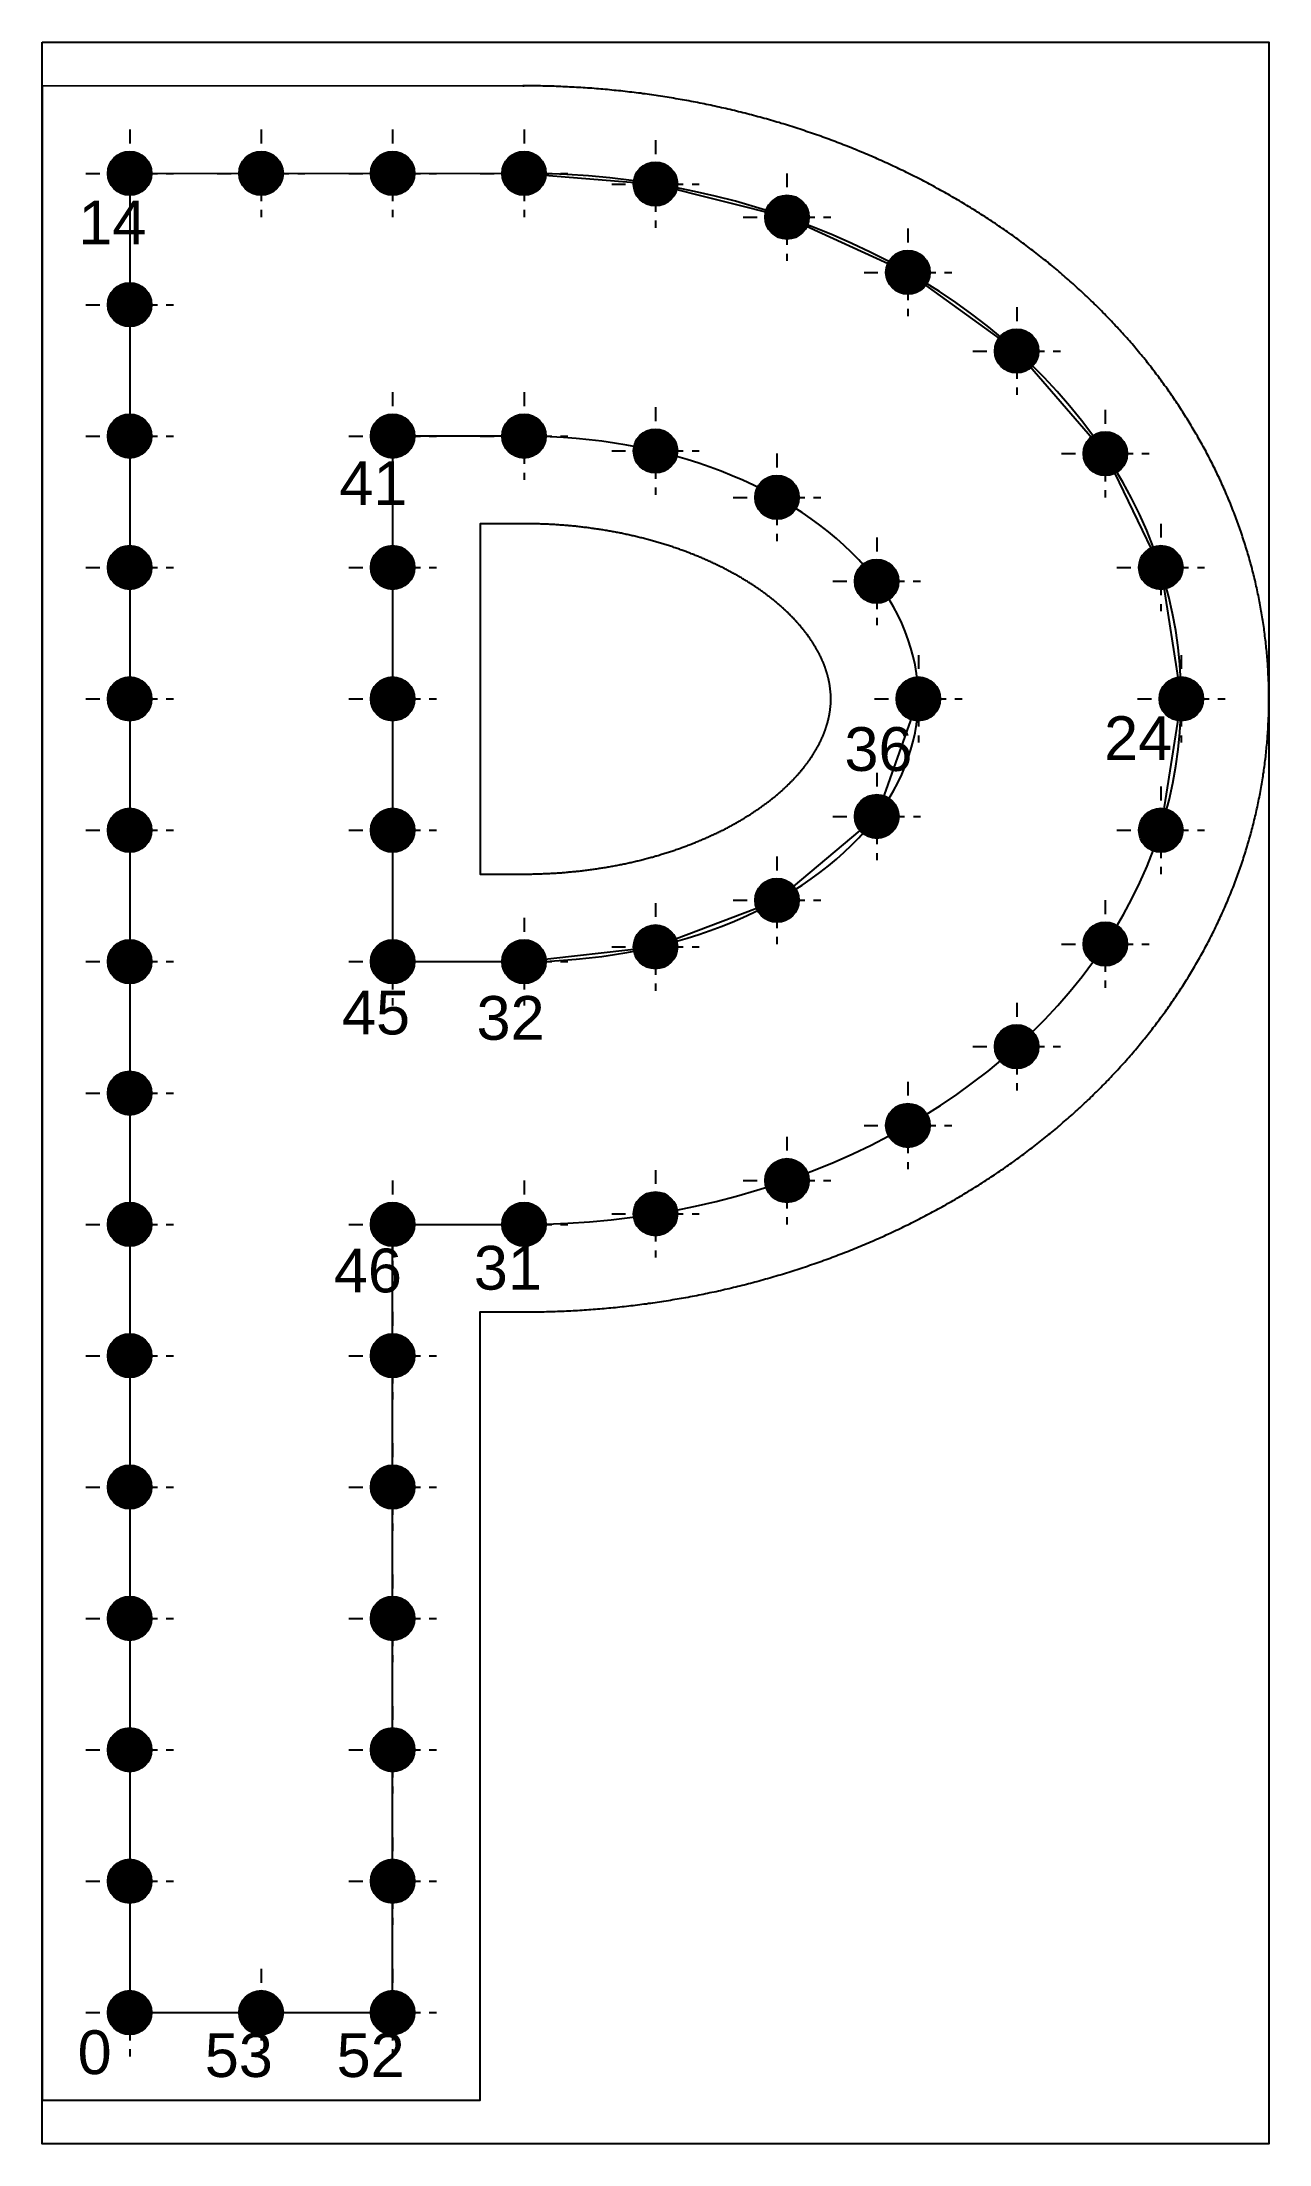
# Model space of a CAD drawing. Header units: inches. Extents: x 97.3 to 111.3, y 0.3 to 24.3.
import ezdxf

# ---------------------------------------------------------------- set-up
doc = ezdxf.new("R2010")
doc.units = ezdxf.units.IN
doc.linetypes.add('CENTER', pattern=[50.8, 31.75, -6.35, 6.35, -6.35])
for name, color, linetype in [('LetterBounds', 192, 'Continuous'), ('LetterOutlines', 61, 'Continuous'), ('PixelCenters', 116, 'Continuous'), ('PixelFill', 22, 'Continuous'), ('PixelHoles', 90, 'Continuous'), ('PixelNumbers', 232, 'Continuous'), ('PixelPaths', 211, 'Continuous')]:
    doc.layers.add(name, color=color, linetype=linetype)
doc.styles.get("Standard").update_dxf_attribs({"font": 'arial.ttf'})

# ---------------------------------------------------------------- blocks, each defined once
blk = doc.blocks.new('Pixel')
at = {"layer": 'PixelFill'}
h = blk.add_hatch(color=256, dxfattribs=at)
h.paths.add_polyline_path([(0, 0.25), (0, 0), (0.25, 0, 0.414214)])
h.paths.add_polyline_path([(0, 0.25, 0.414214), (-0.25, 0), (0, 0)])
h.paths.add_polyline_path([(0, 0), (-0.25, 0, 0.414214), (0, -0.25)])
h.paths.add_polyline_path([(0.25, 0), (0, 0), (0, -0.25, 0.414214)])
h = blk.add_hatch(color=256, dxfattribs=at)
edge = h.paths.add_edge_path()
edge.add_line((0, 0), (0, 0.25))
edge.add_arc((0, 0), 0.25, 90, 180)
edge.add_line((-0.25, 0), (0, 0))
h = blk.add_hatch(color=256, dxfattribs=at)
edge = h.paths.add_edge_path()
edge.add_line((0, 0), (0.25, 0))
edge.add_arc((0, 0), 0.25, 0, 90)
edge.add_line((0, 0.25), (0, 0))
h = blk.add_hatch(color=256, dxfattribs=at)
edge = h.paths.add_edge_path()
edge.add_line((0, -0.25), (0, 0))
edge.add_line((0, 0), (-0.25, 0))
edge.add_arc((0, 0), 0.25, 180, 270)
h = blk.add_hatch(color=256, dxfattribs=at)
edge = h.paths.add_edge_path()
edge.add_line((0, 0), (0, -0.25))
edge.add_arc((0, 0), 0.25, 270, 360)
edge.add_line((0.25, 0), (0, 0))
at = {"layer": 'PixelCenters', "linetype": 'CENTER', "ltscale": 0.005}
for p, q in [((0, 0.5), (0, -0.5)), ((-0.5, 0), (0.5, 0))]:
    blk.add_line(p, q, dxfattribs=at)
at = {"layer": 'PixelHoles'}
blk.add_circle((0, 0), 0.25, dxfattribs=at)

msp = doc.modelspace()

# ---------------------------------------------------------------- linework, layer by layer
for p, q in [((102.758, 22.805), (104.258, 22.683)), ((104.258, 22.683), (105.758, 22.304)), ((105.758, 22.304), (107.138, 21.675)), ((107.138, 21.675), (108.38, 20.776)), ((108.38, 20.776), (109.392, 19.605)), ((110.024, 18.297), (109.392, 19.605)), ((110.024, 18.297), (110.258, 16.805)), ((106.783, 15.462), (107.258, 16.805)), ((110.258, 16.805), (110.02, 15.305)), ((105.644, 14.503), (106.783, 15.462)), ((104.246, 13.973), (105.644, 14.503)), ((102.758, 13.805), (104.246, 13.973))]:
    msp.add_line(p, q)
at = {"layer": 'LetterBounds'}
msp.add_lwpolyline([(97.258, 24.305), (111.257, 24.305), (111.257, 0.305), (97.258, 0.305)], close=True, dxfattribs=at)
at = {"layer": 'LetterOutlines'}
for points in [[(102.758, 23.805), (97.258, 23.801), (97.258, 0.805), (102.258, 0.805), (102.258, 9.805), (102.758, 9.805), (102.784, 9.805), (102.809, 9.805), (102.835, 9.805), (102.86, 9.805), (102.886, 9.805), (102.911, 9.806), (102.937, 9.806), (102.962, 9.807), (102.988, 9.807), (103.013, 9.808), (103.039, 9.808), (103.064, 9.809), (103.089, 9.81), (103.115, 9.811), (103.14, 9.812), (103.166, 9.813), (103.191, 9.814), (103.217, 9.815), (103.242, 9.816), (103.268, 9.817), (103.293, 9.818), (103.318, 9.82), (103.344, 9.821), (103.369, 9.823), (103.395, 9.824), (103.42, 9.826), (103.446, 9.827), (103.471, 9.829), (103.496, 9.831), (103.522, 9.833), (103.547, 9.835), (103.572, 9.837), (103.598, 9.839), (103.623, 9.841), (103.649, 9.843), (103.674, 9.845), (103.699, 9.847), (103.725, 9.85), (103.75, 9.852), (103.775, 9.855), (103.8, 9.857), (103.826, 9.86), (103.851, 9.862), (103.876, 9.865), (103.902, 9.868), (103.927, 9.871), (103.952, 9.874), (103.977, 9.877), (104.003, 9.88), (104.028, 9.883), (104.053, 9.886), (104.078, 9.889), (104.103, 9.892), (104.129, 9.896), (104.154, 9.899), (104.179, 9.903), (104.204, 9.906), (104.229, 9.91), (104.254, 9.913), (104.279, 9.917), (104.304, 9.921), (104.329, 9.925), (104.355, 9.929), (104.38, 9.932), (104.405, 9.936), (104.43, 9.941), (104.455, 9.945), (104.48, 9.949), (104.505, 9.953), (104.53, 9.957), (104.554, 9.962), (104.579, 9.966), (104.604, 9.971), (104.629, 9.975), (104.654, 9.98), (104.679, 9.985), (104.704, 9.989), (104.729, 9.994), (104.753, 9.999), (104.778, 10.004), (104.803, 10.009), (104.828, 10.014), (104.853, 10.019), (104.877, 10.025), (104.902, 10.03), (104.927, 10.035), (104.951, 10.04), (104.976, 10.046), (105.001, 10.051), (105.025, 10.057), (105.05, 10.063), (105.074, 10.068), (105.099, 10.074), (105.124, 10.08), (105.148, 10.086), (105.173, 10.092), (105.197, 10.098), (105.222, 10.104), (105.246, 10.11), (105.27, 10.116), (105.295, 10.122), (105.319, 10.128), (105.343, 10.135), (105.368, 10.141), (105.392, 10.148), (105.416, 10.154), (105.441, 10.161), (105.465, 10.167), (105.489, 10.174), (105.513, 10.181), (105.537, 10.188), (105.562, 10.195), (105.586, 10.202), (105.61, 10.209), (105.634, 10.216), (105.658, 10.223), (105.682, 10.23), (105.706, 10.237), (105.73, 10.245), (105.754, 10.252), (105.778, 10.259), (105.802, 10.267), (105.826, 10.274), (105.849, 10.282), (105.873, 10.29), (105.897, 10.297), (105.921, 10.305), (105.945, 10.313), (105.968, 10.321), (105.992, 10.329), (106.016, 10.337), (106.039, 10.345), (106.063, 10.353), (106.086, 10.361), (106.11, 10.37), (106.134, 10.378), (106.157, 10.386), (106.18, 10.395), (106.204, 10.403), (106.227, 10.412), (106.251, 10.42), (106.274, 10.429), (106.297, 10.438), (106.321, 10.447), (106.344, 10.455), (106.367, 10.464), (106.39, 10.473), (106.413, 10.482), (106.437, 10.491), (106.46, 10.5), (106.483, 10.51), (106.506, 10.519), (106.529, 10.528), (106.552, 10.538), (106.575, 10.547), (106.598, 10.556), (106.62, 10.566), (106.643, 10.576), (106.666, 10.585), (106.689, 10.595), (106.712, 10.605), (106.734, 10.614), (106.757, 10.624), (106.78, 10.634), (106.802, 10.644), (106.825, 10.654), (106.847, 10.664), (106.87, 10.675), (106.892, 10.685), (106.915, 10.695), (106.937, 10.705), (106.959, 10.716), (106.982, 10.726), (107.004, 10.737), (107.026, 10.747), (107.049, 10.758), (107.071, 10.769), (107.093, 10.779), (107.115, 10.79), (107.137, 10.801), (107.159, 10.812), (107.181, 10.823), (107.203, 10.834), (107.225, 10.845), (107.247, 10.856), (107.269, 10.867), (107.29, 10.878), (107.312, 10.89), (107.334, 10.901), (107.356, 10.912), (107.377, 10.924), (107.399, 10.935), (107.42, 10.947), (107.442, 10.958), (107.463, 10.97), (107.485, 10.982), (107.506, 10.994), (107.528, 11.005), (107.549, 11.017), (107.57, 11.029), (107.591, 11.041), (107.613, 11.053), (107.634, 11.065), (107.655, 11.078), (107.676, 11.09), (107.697, 11.102), (107.718, 11.114), (107.739, 11.127), (107.76, 11.139), (107.78, 11.152), (107.801, 11.164), (107.822, 11.177), (107.843, 11.19), (107.863, 11.202), (107.884, 11.215), (107.905, 11.228), (107.925, 11.241), (107.946, 11.254), (107.966, 11.267), (107.987, 11.28), (108.007, 11.293), (108.027, 11.306), (108.047, 11.319), (108.068, 11.332), (108.088, 11.346), (108.108, 11.359), (108.128, 11.372), (108.148, 11.386), (108.168, 11.399), (108.188, 11.413), (108.208, 11.426), (108.228, 11.44), (108.247, 11.454), (108.267, 11.468), (108.287, 11.481), (108.307, 11.495), (108.326, 11.509), (108.346, 11.523), (108.365, 11.537), (108.385, 11.551), (108.404, 11.565), (108.423, 11.58), (108.443, 11.594), (108.462, 11.608), (108.481, 11.623), (108.5, 11.637), (108.519, 11.651), (108.538, 11.666), (108.557, 11.68), (108.576, 11.695), (108.595, 11.71), (108.614, 11.724), (108.633, 11.739), (108.652, 11.754), (108.67, 11.769), (108.689, 11.784), (108.707, 11.799), (108.726, 11.814), (108.744, 11.829), (108.763, 11.844), (108.781, 11.859), (108.8, 11.874), (108.818, 11.889), (108.836, 11.904), (108.854, 11.92), (108.872, 11.935), (108.89, 11.951), (108.908, 11.966), (108.926, 11.982), (108.944, 11.997), (108.962, 12.013), (108.98, 12.028), (108.997, 12.044), (109.015, 12.06), (109.033, 12.076), (109.05, 12.092), (109.068, 12.108), (109.085, 12.123), (109.103, 12.139), (109.12, 12.156), (109.137, 12.172), (109.154, 12.188), (109.172, 12.204), (109.189, 12.22), (109.206, 12.236), (109.223, 12.253), (109.24, 12.269), (109.256, 12.286), (109.273, 12.302), (109.29, 12.318), (109.307, 12.335), (109.323, 12.352), (109.34, 12.368), (109.356, 12.385), (109.373, 12.402), (109.389, 12.418), (109.406, 12.435), (109.422, 12.452), (109.438, 12.469), (109.454, 12.486), (109.47, 12.503), (109.486, 12.52), (109.502, 12.537), (109.518, 12.554), (109.534, 12.571), (109.55, 12.589), (109.566, 12.606), (109.581, 12.623), (109.597, 12.64), (109.612, 12.658), (109.628, 12.675), (109.643, 12.693), (109.659, 12.71), (109.674, 12.728), (109.689, 12.745), (109.704, 12.763), (109.719, 12.781), (109.734, 12.798), (109.749, 12.816), (109.764, 12.834), (109.779, 12.852), (109.794, 12.87), (109.809, 12.888), (109.823, 12.906), (109.838, 12.924), (109.852, 12.942), (109.867, 12.96), (109.881, 12.978), (109.896, 12.996), (109.91, 13.014), (109.924, 13.032), (109.938, 13.051), (109.952, 13.069), (109.966, 13.087), (109.98, 13.106), (109.994, 13.124), (110.008, 13.143), (110.022, 13.161), (110.035, 13.18), (110.049, 13.198), (110.062, 13.217), (110.076, 13.236), (110.089, 13.254), (110.103, 13.273), (110.116, 13.292), (110.129, 13.311), (110.142, 13.33), (110.155, 13.349), (110.168, 13.368), (110.181, 13.386), (110.194, 13.406), (110.207, 13.425), (110.219, 13.444), (110.232, 13.463), (110.245, 13.482), (110.257, 13.501), (110.27, 13.52), (110.282, 13.54), (110.294, 13.559), (110.306, 13.578), (110.318, 13.598), (110.331, 13.617), (110.343, 13.637), (110.354, 13.656), (110.366, 13.676), (110.378, 13.695), (110.39, 13.715), (110.401, 13.734), (110.413, 13.754), (110.425, 13.774), (110.436, 13.794), (110.447, 13.813), (110.459, 13.833), (110.47, 13.853), (110.481, 13.873), (110.492, 13.893), (110.503, 13.913), (110.514, 13.933), (110.525, 13.953), (110.535, 13.973), (110.546, 13.993), (110.557, 14.013), (110.567, 14.033), (110.578, 14.053), (110.588, 14.073), (110.598, 14.094), (110.609, 14.114), (110.619, 14.134), (110.629, 14.154), (110.639, 14.175), (110.649, 14.195), (110.659, 14.216), (110.668, 14.236), (110.678, 14.256), (110.688, 14.277), (110.697, 14.297), (110.707, 14.318), (110.716, 14.339), (110.725, 14.359), (110.735, 14.38), (110.744, 14.4), (110.753, 14.421), (110.762, 14.442), (110.771, 14.463), (110.78, 14.483), (110.788, 14.504), (110.797, 14.525), (110.806, 14.546), (110.814, 14.567), (110.823, 14.588), (110.831, 14.609), (110.839, 14.63), (110.848, 14.65), (110.856, 14.671), (110.864, 14.693), (110.872, 14.714), (110.88, 14.735), (110.888, 14.756), (110.895, 14.777), (110.903, 14.798), (110.911, 14.819), (110.918, 14.84), (110.926, 14.862), (110.933, 14.883), (110.94, 14.904), (110.948, 14.925), (110.955, 14.947), (110.962, 14.968), (110.969, 14.989), (110.976, 15.011), (110.982, 15.032), (110.989, 15.053), (110.996, 15.075), (111.002, 15.096), (111.009, 15.118), (111.015, 15.139), (111.022, 15.161), (111.028, 15.182), (111.034, 15.204), (111.04, 15.225), (111.046, 15.247), (111.052, 15.268), (111.058, 15.29), (111.064, 15.312), (111.069, 15.333), (111.075, 15.355), (111.08, 15.377), (111.086, 15.398), (111.091, 15.42), (111.096, 15.442), (111.102, 15.464), (111.107, 15.485), (111.112, 15.507), (111.117, 15.529), (111.121, 15.551), (111.126, 15.573), (111.131, 15.594), (111.136, 15.616), (111.14, 15.638), (111.144, 15.66), (111.149, 15.682), (111.153, 15.704), (111.157, 15.726), (111.161, 15.748), (111.165, 15.77), (111.169, 15.792), (111.173, 15.814), (111.177, 15.836), (111.181, 15.858), (111.184, 15.88), (111.188, 15.902), (111.191, 15.924), (111.194, 15.946), (111.198, 15.968), (111.201, 15.99), (111.204, 16.012), (111.207, 16.034), (111.21, 16.056), (111.213, 16.078), (111.215, 16.1), (111.218, 16.122), (111.221, 16.145), (111.223, 16.167), (111.226, 16.189), (111.228, 16.211), (111.23, 16.233), (111.232, 16.255), (111.234, 16.277), (111.236, 16.3), (111.238, 16.322), (111.24, 16.344), (111.242, 16.366), (111.243, 16.388), (111.245, 16.411), (111.246, 16.433), (111.248, 16.455), (111.249, 16.477), (111.25, 16.5), (111.251, 16.522), (111.252, 16.544), (111.253, 16.566), (111.254, 16.588), (111.255, 16.611), (111.255, 16.633), (111.256, 16.655), (111.257, 16.677), (111.257, 16.7), (111.257, 16.722), (111.258, 16.744), (111.258, 16.766), (111.258, 16.789), (111.258, 16.811), (111.258, 16.833), (111.258, 16.855), (111.257, 16.878), (111.257, 16.9), (111.257, 16.922), (111.256, 16.944), (111.256, 16.967), (111.255, 16.989), (111.254, 17.011), (111.253, 17.033), (111.252, 17.056), (111.251, 17.078), (111.25, 17.1), (111.249, 17.122), (111.248, 17.145), (111.246, 17.167), (111.245, 17.189), (111.244, 17.211), (111.242, 17.233), (111.24, 17.256), (111.238, 17.278), (111.237, 17.3), (111.235, 17.322), (111.233, 17.344), (111.231, 17.367), (111.228, 17.389), (111.226, 17.411), (111.224, 17.433), (111.221, 17.455), (111.219, 17.477), (111.216, 17.499), (111.213, 17.522), (111.211, 17.544), (111.208, 17.566), (111.205, 17.588), (111.202, 17.61), (111.199, 17.632), (111.195, 17.654), (111.192, 17.676), (111.189, 17.698), (111.185, 17.72), (111.182, 17.742), (111.178, 17.764), (111.174, 17.786), (111.171, 17.808), (111.167, 17.83), (111.163, 17.852), (111.159, 17.874), (111.155, 17.896), (111.15, 17.918), (111.146, 17.94), (111.142, 17.962), (111.137, 17.984), (111.133, 18.006), (111.128, 18.027), (111.123, 18.049), (111.119, 18.071), (111.114, 18.093), (111.109, 18.115), (111.104, 18.136), (111.099, 18.158), (111.094, 18.18), (111.088, 18.202), (111.083, 18.223), (111.077, 18.245), (111.072, 18.267), (111.066, 18.288), (111.061, 18.31), (111.055, 18.332), (111.049, 18.353), (111.043, 18.375), (111.037, 18.397), (111.031, 18.418), (111.025, 18.44), (111.018, 18.461), (111.012, 18.483), (111.005, 18.504), (110.999, 18.526), (110.992, 18.547), (110.986, 18.568), (110.979, 18.59), (110.972, 18.611), (110.965, 18.633), (110.958, 18.654), (110.951, 18.675), (110.944, 18.696), (110.937, 18.718), (110.929, 18.739), (110.922, 18.76), (110.914, 18.781), (110.907, 18.802), (110.899, 18.824), (110.891, 18.845), (110.883, 18.866), (110.876, 18.887), (110.868, 18.908), (110.86, 18.929), (110.851, 18.95), (110.843, 18.971), (110.835, 18.992), (110.827, 19.013), (110.818, 19.034), (110.81, 19.055), (110.801, 19.075), (110.792, 19.096), (110.784, 19.117), (110.775, 19.138), (110.766, 19.159), (110.757, 19.179), (110.748, 19.2), (110.739, 19.221), (110.729, 19.241), (110.72, 19.262), (110.711, 19.282), (110.701, 19.303), (110.692, 19.323), (110.682, 19.344), (110.672, 19.364), (110.663, 19.385), (110.653, 19.405), (110.643, 19.426), (110.633, 19.446), (110.623, 19.466), (110.613, 19.487), (110.603, 19.507), (110.592, 19.527), (110.582, 19.547), (110.571, 19.567), (110.561, 19.588), (110.55, 19.608), (110.54, 19.628), (110.529, 19.648), (110.518, 19.668), (110.507, 19.688), (110.496, 19.708), (110.485, 19.728), (110.474, 19.748), (110.463, 19.767), (110.452, 19.787), (110.441, 19.807), (110.429, 19.827), (110.418, 19.846), (110.406, 19.866), (110.395, 19.886), (110.383, 19.905), (110.371, 19.925), (110.359, 19.945), (110.347, 19.964), (110.335, 19.984), (110.323, 20.003), (110.311, 20.022), (110.299, 20.042), (110.287, 20.061), (110.275, 20.08), (110.262, 20.1), (110.25, 20.119), (110.237, 20.138), (110.225, 20.157), (110.212, 20.176), (110.199, 20.196), (110.186, 20.215), (110.174, 20.234), (110.161, 20.253), (110.148, 20.272), (110.135, 20.29), (110.121, 20.309), (110.108, 20.328), (110.095, 20.347), (110.082, 20.366), (110.068, 20.384), (110.055, 20.403), (110.041, 20.422), (110.027, 20.44), (110.014, 20.459), (110, 20.477), (109.986, 20.496), (109.972, 20.514), (109.958, 20.533), (109.944, 20.551), (109.93, 20.569), (109.916, 20.588), (109.902, 20.606), (109.888, 20.624), (109.873, 20.642), (109.859, 20.66), (109.844, 20.679), (109.83, 20.697), (109.815, 20.715), (109.8, 20.732), (109.786, 20.75), (109.771, 20.768), (109.756, 20.786), (109.741, 20.804), (109.726, 20.822), (109.711, 20.839), (109.696, 20.857), (109.681, 20.875), (109.665, 20.892), (109.65, 20.91), (109.635, 20.927), (109.619, 20.945), (109.604, 20.962), (109.588, 20.979), (109.572, 20.997), (109.557, 21.014), (109.541, 21.031), (109.525, 21.048), (109.509, 21.065), (109.493, 21.083), (109.477, 21.1), (109.461, 21.117), (109.445, 21.134), (109.429, 21.151), (109.413, 21.167), (109.396, 21.184), (109.38, 21.201), (109.364, 21.218), (109.347, 21.234), (109.331, 21.251), (109.314, 21.268), (109.297, 21.284), (109.281, 21.301), (109.264, 21.317), (109.247, 21.334), (109.23, 21.35), (109.213, 21.366), (109.196, 21.383), (109.179, 21.399), (109.162, 21.415), (109.145, 21.431), (109.127, 21.447), (109.11, 21.463), (109.093, 21.479), (109.075, 21.495), (109.058, 21.511), (109.04, 21.527), (109.023, 21.543), (109.005, 21.559), (108.987, 21.574), (108.97, 21.59), (108.952, 21.606), (108.934, 21.621), (108.916, 21.637), (108.898, 21.652), (108.88, 21.668), (108.862, 21.683), (108.844, 21.698), (108.826, 21.714), (108.807, 21.729), (108.789, 21.744), (108.771, 21.759), (108.752, 21.774), (108.734, 21.79), (108.715, 21.805), (108.697, 21.819), (108.678, 21.834), (108.66, 21.849), (108.641, 21.864), (108.622, 21.879), (108.603, 21.893), (108.584, 21.908), (108.565, 21.923), (108.546, 21.937), (108.527, 21.952), (108.508, 21.966), (108.489, 21.981), (108.47, 21.995), (108.451, 22.009), (108.432, 22.024), (108.412, 22.038), (108.393, 22.052), (108.373, 22.066), (108.354, 22.08), (108.334, 22.094), (108.315, 22.108), (108.295, 22.122), (108.276, 22.136), (108.256, 22.15), (108.236, 22.163), (108.216, 22.177), (108.196, 22.191), (108.176, 22.204), (108.157, 22.218), (108.137, 22.231), (108.116, 22.245), (108.096, 22.258), (108.076, 22.271), (108.056, 22.285), (108.036, 22.298), (108.015, 22.311), (107.995, 22.324), (107.975, 22.337), (107.954, 22.35), (107.934, 22.363), (107.913, 22.376), (107.893, 22.389), (107.872, 22.402), (107.852, 22.414), (107.831, 22.427), (107.81, 22.44), (107.789, 22.452), (107.769, 22.465), (107.748, 22.477), (107.727, 22.49), (107.706, 22.502), (107.685, 22.514), (107.664, 22.526), (107.643, 22.539), (107.622, 22.551), (107.6, 22.563), (107.579, 22.575), (107.558, 22.587), (107.537, 22.599), (107.515, 22.611), (107.494, 22.622), (107.472, 22.634), (107.451, 22.646), (107.43, 22.658), (107.408, 22.669), (107.386, 22.681), (107.365, 22.692), (107.343, 22.704), (107.321, 22.715), (107.3, 22.726), (107.278, 22.737), (107.256, 22.749), (107.234, 22.76), (107.212, 22.771), (107.19, 22.782), (107.168, 22.793), (107.146, 22.804), (107.124, 22.815), (107.102, 22.826), (107.08, 22.836), (107.058, 22.847), (107.036, 22.858), (107.014, 22.868), (106.991, 22.879), (106.969, 22.889), (106.947, 22.9), (106.924, 22.91), (106.902, 22.92), (106.879, 22.931), (106.857, 22.941), (106.834, 22.951), (106.812, 22.961), (106.789, 22.971), (106.767, 22.981), (106.744, 22.991), (106.721, 23.001), (106.699, 23.01), (106.676, 23.02), (106.653, 23.03), (106.63, 23.039), (106.607, 23.049), (106.584, 23.059), (106.562, 23.068), (106.539, 23.077), (106.516, 23.087), (106.493, 23.096), (106.47, 23.105), (106.446, 23.114), (106.423, 23.123), (106.4, 23.132), (106.377, 23.141), (106.354, 23.15), (106.331, 23.159), (106.307, 23.168), (106.284, 23.177), (106.261, 23.185), (106.237, 23.194), (106.214, 23.203), (106.191, 23.211), (106.167, 23.22), (106.144, 23.228), (106.12, 23.236), (106.097, 23.245), (106.073, 23.253), (106.049, 23.261), (106.026, 23.269), (106.002, 23.277), (105.978, 23.285), (105.955, 23.293), (105.931, 23.301), (105.907, 23.309), (105.883, 23.317), (105.86, 23.324), (105.836, 23.332), (105.812, 23.339), (105.788, 23.347), (105.764, 23.354), (105.74, 23.362), (105.716, 23.369), (105.692, 23.376), (105.668, 23.384), (105.644, 23.391), (105.62, 23.398), (105.596, 23.405), (105.572, 23.412), (105.548, 23.419), (105.524, 23.426), (105.499, 23.432), (105.475, 23.439), (105.451, 23.446), (105.427, 23.452), (105.402, 23.459), (105.378, 23.465), (105.354, 23.472), (105.33, 23.478), (105.305, 23.485), (105.281, 23.491), (105.256, 23.497), (105.232, 23.503), (105.207, 23.509), (105.183, 23.515), (105.159, 23.521), (105.134, 23.527), (105.109, 23.533), (105.085, 23.539), (105.06, 23.544), (105.036, 23.55), (105.011, 23.555), (104.986, 23.561), (104.962, 23.566), (104.937, 23.572), (104.912, 23.577), (104.888, 23.582), (104.863, 23.588), (104.838, 23.593), (104.814, 23.598), (104.789, 23.603), (104.764, 23.608), (104.739, 23.613), (104.714, 23.618), (104.69, 23.622), (104.665, 23.627), (104.64, 23.632), (104.615, 23.636), (104.59, 23.641), (104.565, 23.645), (104.54, 23.65), (104.515, 23.654), (104.49, 23.658), (104.465, 23.663), (104.44, 23.667), (104.415, 23.671), (104.39, 23.675), (104.365, 23.679), (104.34, 23.683), (104.315, 23.687), (104.29, 23.69), (104.265, 23.694), (104.24, 23.698), (104.215, 23.701), (104.189, 23.705), (104.164, 23.709), (104.139, 23.712), (104.114, 23.715), (104.089, 23.719), (104.064, 23.722), (104.038, 23.725), (104.013, 23.728), (103.988, 23.731), (103.963, 23.734), (103.938, 23.737), (103.912, 23.74), (103.887, 23.743), (103.862, 23.746), (103.836, 23.748), (103.811, 23.751), (103.786, 23.753), (103.761, 23.756), (103.735, 23.758), (103.71, 23.761), (103.685, 23.763), (103.659, 23.765), (103.634, 23.767), (103.609, 23.77), (103.583, 23.772), (103.558, 23.774), (103.532, 23.776), (103.507, 23.777), (103.482, 23.779), (103.456, 23.781), (103.431, 23.783), (103.405, 23.784), (103.38, 23.786), (103.355, 23.787), (103.329, 23.789), (103.304, 23.79), (103.278, 23.791), (103.253, 23.793), (103.228, 23.794), (103.202, 23.795), (103.177, 23.796), (103.151, 23.797), (103.126, 23.798), (103.1, 23.799), (103.075, 23.8), (103.049, 23.8), (103.024, 23.801), (102.998, 23.802), (102.973, 23.802), (102.947, 23.803), (102.922, 23.803), (102.897, 23.804), (102.871, 23.804), (102.846, 23.804), (102.82, 23.804), (102.795, 23.805), (102.769, 23.805), (102.744, 23.805)], [(102.758, 14.805), (102.773, 14.805), (102.788, 14.805), (102.802, 14.805), (102.817, 14.805), (102.832, 14.805), (102.847, 14.805), (102.861, 14.806), (102.876, 14.806), (102.891, 14.806), (102.905, 14.806), (102.92, 14.807), (102.935, 14.807), (102.949, 14.808), (102.964, 14.808), (102.979, 14.809), (102.993, 14.809), (103.008, 14.81), (103.023, 14.811), (103.037, 14.811), (103.052, 14.812), (103.067, 14.813), (103.081, 14.814), (103.096, 14.815), (103.111, 14.815), (103.125, 14.816), (103.14, 14.817), (103.154, 14.818), (103.169, 14.819), (103.184, 14.82), (103.198, 14.822), (103.213, 14.823), (103.227, 14.824), (103.242, 14.825), (103.256, 14.826), (103.271, 14.828), (103.286, 14.829), (103.3, 14.83), (103.315, 14.832), (103.329, 14.833), (103.344, 14.835), (103.358, 14.836), (103.372, 14.838), (103.387, 14.839), (103.401, 14.841), (103.416, 14.843), (103.43, 14.844), (103.445, 14.846), (103.459, 14.848), (103.473, 14.85), (103.488, 14.851), (103.502, 14.853), (103.516, 14.855), (103.531, 14.857), (103.545, 14.859), (103.559, 14.861), (103.574, 14.863), (103.588, 14.865), (103.602, 14.867), (103.616, 14.87), (103.631, 14.872), (103.645, 14.874), (103.659, 14.876), (103.673, 14.879), (103.687, 14.881), (103.701, 14.883), (103.715, 14.886), (103.73, 14.888), (103.744, 14.891), (103.758, 14.893), (103.772, 14.896), (103.786, 14.898), (103.8, 14.901), (103.814, 14.904), (103.828, 14.906), (103.842, 14.909), (103.856, 14.912), (103.869, 14.915), (103.883, 14.917), (103.897, 14.92), (103.911, 14.923), (103.925, 14.926), (103.939, 14.929), (103.952, 14.932), (103.966, 14.935), (103.98, 14.938), (103.993, 14.941), (104.007, 14.945), (104.021, 14.948), (104.034, 14.951), (104.048, 14.954), (104.062, 14.957), (104.075, 14.961), (104.089, 14.964), (104.102, 14.968), (104.116, 14.971), (104.129, 14.974), (104.142, 14.978), (104.156, 14.981), (104.169, 14.985), (104.182, 14.989), (104.196, 14.992), (104.209, 14.996), (104.222, 14.999), (104.236, 15.003), (104.249, 15.007), (104.262, 15.011), (104.275, 15.014), (104.288, 15.018), (104.301, 15.022), (104.314, 15.026), (104.327, 15.03), (104.34, 15.034), (104.353, 15.038), (104.366, 15.042), (104.379, 15.046), (104.392, 15.05), (104.405, 15.054), (104.418, 15.058), (104.43, 15.062), (104.443, 15.067), (104.456, 15.071), (104.469, 15.075), (104.481, 15.079), (104.494, 15.084), (104.507, 15.088), (104.519, 15.092), (104.532, 15.097), (104.544, 15.101), (104.557, 15.106), (104.569, 15.11), (104.581, 15.115), (104.594, 15.119), (104.606, 15.124), (104.618, 15.128), (104.631, 15.133), (104.643, 15.138), (104.655, 15.142), (104.667, 15.147), (104.679, 15.152), (104.691, 15.157), (104.703, 15.161), (104.715, 15.166), (104.727, 15.171), (104.739, 15.176), (104.751, 15.181), (104.763, 15.186), (104.775, 15.191), (104.787, 15.196), (104.798, 15.201), (104.81, 15.206), (104.822, 15.211), (104.833, 15.216), (104.845, 15.221), (104.856, 15.226), (104.868, 15.231), (104.879, 15.236), (104.891, 15.242), (104.902, 15.247), (104.914, 15.252), (104.925, 15.257), (104.936, 15.263), (104.947, 15.268), (104.958, 15.273), (104.97, 15.279), (104.981, 15.284), (104.992, 15.289), (105.003, 15.295), (105.014, 15.3), (105.025, 15.306), (105.036, 15.311), (105.046, 15.317), (105.057, 15.322), (105.068, 15.328), (105.079, 15.334), (105.089, 15.339), (105.1, 15.345), (105.11, 15.351), (105.121, 15.356), (105.131, 15.362), (105.142, 15.368), (105.152, 15.373), (105.163, 15.379), (105.173, 15.385), (105.183, 15.391), (105.193, 15.397), (105.203, 15.402), (105.214, 15.408), (105.224, 15.414), (105.234, 15.42), (105.244, 15.426), (105.254, 15.432), (105.263, 15.438), (105.273, 15.444), (105.283, 15.45), (105.293, 15.456), (105.302, 15.462), (105.312, 15.468), (105.322, 15.474), (105.331, 15.48), (105.341, 15.486), (105.35, 15.492), (105.36, 15.498), (105.369, 15.505), (105.378, 15.511), (105.387, 15.517), (105.397, 15.523), (105.406, 15.529), (105.415, 15.536), (105.424, 15.542), (105.433, 15.548), (105.442, 15.554), (105.451, 15.561), (105.46, 15.567), (105.468, 15.573), (105.477, 15.579), (105.486, 15.586), (105.495, 15.592), (105.503, 15.598), (105.512, 15.605), (105.52, 15.611), (105.529, 15.618), (105.537, 15.624), (105.546, 15.63), (105.554, 15.637), (105.562, 15.643), (105.57, 15.65), (105.579, 15.656), (105.587, 15.663), (105.595, 15.669), (105.603, 15.675), (105.611, 15.682), (105.619, 15.688), (105.627, 15.695), (105.634, 15.701), (105.642, 15.708), (105.65, 15.714), (105.658, 15.721), (105.665, 15.728), (105.673, 15.734), (105.68, 15.741), (105.688, 15.747), (105.695, 15.754), (105.703, 15.76), (105.71, 15.767), (105.717, 15.774), (105.724, 15.78), (105.732, 15.787), (105.739, 15.793), (105.746, 15.8), (105.753, 15.807), (105.76, 15.813), (105.767, 15.82), (105.773, 15.826), (105.78, 15.833), (105.787, 15.84), (105.794, 15.846), (105.8, 15.853), (105.807, 15.86), (105.813, 15.866), (105.82, 15.873), (105.826, 15.879), (105.833, 15.886), (105.839, 15.893), (105.845, 15.899), (105.852, 15.906), (105.858, 15.913), (105.864, 15.919), (105.87, 15.926), (105.876, 15.933), (105.882, 15.939), (105.888, 15.946), (105.894, 15.953), (105.899, 15.959), (105.905, 15.966), (105.911, 15.973), (105.917, 15.979), (105.922, 15.986), (105.928, 15.992), (105.933, 15.999), (105.939, 16.006), (105.944, 16.012), (105.949, 16.019), (105.955, 16.026), (105.96, 16.032), (105.965, 16.039), (105.97, 16.046), (105.975, 16.052), (105.98, 16.059), (105.985, 16.065), (105.99, 16.072), (105.995, 16.079), (106, 16.085), (106.004, 16.092), (106.009, 16.098), (106.014, 16.105), (106.018, 16.111), (106.023, 16.118), (106.027, 16.124), (106.032, 16.131), (106.036, 16.138), (106.041, 16.144), (106.045, 16.151), (106.049, 16.157), (106.053, 16.164), (106.058, 16.17), (106.062, 16.177), (106.066, 16.183), (106.07, 16.19), (106.074, 16.196), (106.078, 16.203), (106.081, 16.209), (106.085, 16.215), (106.089, 16.222), (106.093, 16.228), (106.097, 16.235), (106.1, 16.241), (106.104, 16.248), (106.107, 16.254), (106.111, 16.26), (106.114, 16.267), (106.118, 16.273), (106.121, 16.28), (106.124, 16.286), (106.128, 16.292), (106.131, 16.299), (106.134, 16.305), (106.137, 16.311), (106.14, 16.318), (106.143, 16.324), (106.146, 16.33), (106.149, 16.337), (106.152, 16.343), (106.155, 16.349), (106.158, 16.356), (106.161, 16.362), (106.163, 16.368), (106.166, 16.374), (106.169, 16.381), (106.171, 16.387), (106.174, 16.393), (106.176, 16.399), (106.179, 16.405), (106.181, 16.412), (106.184, 16.418), (106.186, 16.424), (106.188, 16.43), (106.191, 16.436), (106.193, 16.442), (106.195, 16.449), (106.197, 16.455), (106.199, 16.461), (106.201, 16.467), (106.203, 16.473), (106.205, 16.479), (106.207, 16.485), (106.209, 16.491), (106.211, 16.497), (106.213, 16.503), (106.215, 16.509), (106.217, 16.515), (106.218, 16.521), (106.22, 16.527), (106.222, 16.533), (106.223, 16.539), (106.225, 16.545), (106.226, 16.551), (106.228, 16.557), (106.229, 16.563), (106.231, 16.569), (106.232, 16.575), (106.233, 16.581), (106.235, 16.587), (106.236, 16.593), (106.237, 16.599), (106.239, 16.604), (106.24, 16.61), (106.241, 16.616), (106.242, 16.622), (106.243, 16.628), (106.244, 16.634), (106.245, 16.64), (106.246, 16.645), (106.247, 16.651), (106.248, 16.657), (106.249, 16.663), (106.25, 16.669), (106.25, 16.675), (106.251, 16.68), (106.252, 16.686), (106.252, 16.692), (106.253, 16.698), (106.254, 16.704), (106.254, 16.709), (106.255, 16.715), (106.255, 16.721), (106.256, 16.727), (106.256, 16.732), (106.257, 16.738), (106.257, 16.744), (106.257, 16.75), (106.258, 16.756), (106.258, 16.761), (106.258, 16.767), (106.258, 16.773), (106.259, 16.779), (106.259, 16.784), (106.259, 16.79), (106.259, 16.796), (106.259, 16.802), (106.259, 16.807), (106.259, 16.813), (106.259, 16.819), (106.259, 16.825), (106.258, 16.83), (106.258, 16.836), (106.258, 16.842), (106.258, 16.848), (106.257, 16.853), (106.257, 16.859), (106.257, 16.865), (106.256, 16.871), (106.256, 16.877), (106.256, 16.882), (106.255, 16.888), (106.255, 16.894), (106.254, 16.9), (106.253, 16.905), (106.253, 16.911), (106.252, 16.917), (106.251, 16.923), (106.251, 16.929), (106.25, 16.934), (106.249, 16.94), (106.248, 16.946), (106.248, 16.952), (106.247, 16.958), (106.246, 16.964), (106.245, 16.969), (106.244, 16.975), (106.243, 16.981), (106.242, 16.987), (106.241, 16.993), (106.239, 16.999), (106.238, 17.005), (106.237, 17.011), (106.236, 17.016), (106.235, 17.022), (106.233, 17.028), (106.232, 17.034), (106.231, 17.04), (106.229, 17.046), (106.228, 17.052), (106.226, 17.058), (106.225, 17.064), (106.223, 17.07), (106.222, 17.076), (106.22, 17.082), (106.218, 17.088), (106.217, 17.094), (106.215, 17.1), (106.213, 17.106), (106.211, 17.112), (106.209, 17.118), (106.207, 17.124), (106.205, 17.13), (106.203, 17.136), (106.201, 17.143), (106.199, 17.149), (106.197, 17.155), (106.195, 17.161), (106.193, 17.167), (106.191, 17.173), (106.188, 17.179), (106.186, 17.185), (106.184, 17.192), (106.181, 17.198), (106.179, 17.204), (106.176, 17.21), (106.174, 17.216), (106.171, 17.223), (106.169, 17.229), (106.166, 17.235), (106.163, 17.241), (106.161, 17.248), (106.158, 17.254), (106.155, 17.26), (106.152, 17.266), (106.149, 17.273), (106.146, 17.279), (106.143, 17.285), (106.14, 17.291), (106.137, 17.298), (106.134, 17.304), (106.131, 17.31), (106.128, 17.317), (106.124, 17.323), (106.121, 17.329), (106.118, 17.336), (106.114, 17.342), (106.111, 17.349), (106.107, 17.355), (106.104, 17.361), (106.1, 17.368), (106.097, 17.374), (106.093, 17.381), (106.089, 17.387), (106.085, 17.393), (106.082, 17.4), (106.078, 17.406), (106.074, 17.413), (106.07, 17.419), (106.066, 17.426), (106.062, 17.432), (106.058, 17.439), (106.054, 17.445), (106.049, 17.452), (106.045, 17.458), (106.041, 17.465), (106.036, 17.471), (106.032, 17.478), (106.027, 17.485), (106.023, 17.491), (106.018, 17.498), (106.014, 17.504), (106.009, 17.511), (106.004, 17.517), (106, 17.524), (105.995, 17.531), (105.99, 17.537), (105.985, 17.544), (105.98, 17.55), (105.975, 17.557), (105.97, 17.564), (105.965, 17.57), (105.96, 17.577), (105.954, 17.584), (105.949, 17.59), (105.944, 17.597), (105.938, 17.603), (105.933, 17.61), (105.928, 17.617), (105.922, 17.623), (105.916, 17.63), (105.911, 17.637), (105.905, 17.643), (105.899, 17.65), (105.893, 17.657), (105.888, 17.663), (105.882, 17.67), (105.876, 17.677), (105.87, 17.683), (105.864, 17.69), (105.858, 17.697), (105.851, 17.703), (105.845, 17.71), (105.839, 17.717), (105.833, 17.723), (105.826, 17.73), (105.82, 17.736), (105.813, 17.743), (105.807, 17.75), (105.8, 17.756), (105.794, 17.763), (105.787, 17.77), (105.78, 17.776), (105.774, 17.783), (105.767, 17.79), (105.76, 17.796), (105.753, 17.803), (105.746, 17.809), (105.739, 17.816), (105.732, 17.823), (105.725, 17.829), (105.717, 17.836), (105.71, 17.842), (105.703, 17.849), (105.696, 17.856), (105.688, 17.862), (105.681, 17.869), (105.673, 17.875), (105.666, 17.882), (105.658, 17.888), (105.65, 17.895), (105.643, 17.901), (105.635, 17.908), (105.627, 17.914), (105.619, 17.921), (105.611, 17.927), (105.603, 17.934), (105.595, 17.94), (105.587, 17.947), (105.579, 17.953), (105.571, 17.96), (105.563, 17.966), (105.555, 17.973), (105.546, 17.979), (105.538, 17.985), (105.53, 17.992), (105.521, 17.998), (105.513, 18.004), (105.504, 18.011), (105.495, 18.017), (105.487, 18.024), (105.478, 18.03), (105.469, 18.036), (105.46, 18.042), (105.451, 18.049), (105.443, 18.055), (105.434, 18.061), (105.425, 18.067), (105.415, 18.074), (105.406, 18.08), (105.397, 18.086), (105.388, 18.092), (105.379, 18.098), (105.369, 18.105), (105.36, 18.111), (105.35, 18.117), (105.341, 18.123), (105.331, 18.129), (105.322, 18.135), (105.312, 18.141), (105.303, 18.147), (105.293, 18.153), (105.283, 18.159), (105.273, 18.165), (105.264, 18.171), (105.254, 18.177), (105.244, 18.183), (105.234, 18.189), (105.224, 18.195), (105.214, 18.201), (105.203, 18.207), (105.193, 18.212), (105.183, 18.218), (105.173, 18.224), (105.163, 18.23), (105.152, 18.236), (105.142, 18.241), (105.131, 18.247), (105.121, 18.253), (105.11, 18.259), (105.1, 18.264), (105.089, 18.27), (105.078, 18.275), (105.068, 18.281), (105.057, 18.287), (105.046, 18.292), (105.035, 18.298), (105.025, 18.303), (105.014, 18.309), (105.003, 18.314), (104.992, 18.32), (104.981, 18.325), (104.97, 18.33), (104.958, 18.336), (104.947, 18.341), (104.936, 18.347), (104.925, 18.352), (104.913, 18.357), (104.902, 18.362), (104.891, 18.368), (104.879, 18.373), (104.868, 18.378), (104.856, 18.383), (104.845, 18.388), (104.833, 18.393), (104.822, 18.399), (104.81, 18.404), (104.798, 18.409), (104.787, 18.414), (104.775, 18.419), (104.763, 18.424), (104.751, 18.429), (104.739, 18.433), (104.727, 18.438), (104.716, 18.443), (104.704, 18.448), (104.692, 18.453), (104.679, 18.458), (104.667, 18.462), (104.655, 18.467), (104.643, 18.472), (104.631, 18.476), (104.619, 18.481), (104.606, 18.486), (104.594, 18.49), (104.582, 18.495), (104.569, 18.499), (104.557, 18.504), (104.544, 18.508), (104.532, 18.513), (104.519, 18.517), (104.507, 18.521), (104.494, 18.526), (104.482, 18.53), (104.469, 18.534), (104.456, 18.539), (104.443, 18.543), (104.431, 18.547), (104.418, 18.551), (104.405, 18.555), (104.392, 18.559), (104.379, 18.563), (104.366, 18.568), (104.354, 18.572), (104.341, 18.576), (104.328, 18.579), (104.314, 18.583), (104.301, 18.587), (104.288, 18.591), (104.275, 18.595), (104.262, 18.599), (104.249, 18.602), (104.236, 18.606), (104.222, 18.61), (104.209, 18.614), (104.196, 18.617), (104.183, 18.621), (104.169, 18.624), (104.156, 18.628), (104.142, 18.631), (104.129, 18.635), (104.116, 18.638), (104.102, 18.642), (104.089, 18.645), (104.075, 18.648), (104.062, 18.652), (104.048, 18.655), (104.034, 18.658), (104.021, 18.661), (104.007, 18.665), (103.993, 18.668), (103.98, 18.671), (103.966, 18.674), (103.952, 18.677), (103.939, 18.68), (103.925, 18.683), (103.911, 18.686), (103.897, 18.689), (103.883, 18.692), (103.869, 18.695), (103.855, 18.697), (103.842, 18.7), (103.828, 18.703), (103.814, 18.706), (103.8, 18.708), (103.786, 18.711), (103.772, 18.713), (103.758, 18.716), (103.744, 18.719), (103.73, 18.721), (103.715, 18.723), (103.701, 18.726), (103.687, 18.728), (103.673, 18.731), (103.659, 18.733), (103.645, 18.735), (103.631, 18.737), (103.616, 18.74), (103.602, 18.742), (103.588, 18.744), (103.574, 18.746), (103.559, 18.748), (103.545, 18.75), (103.531, 18.752), (103.516, 18.754), (103.502, 18.756), (103.488, 18.758), (103.473, 18.76), (103.459, 18.762), (103.445, 18.763), (103.43, 18.765), (103.416, 18.767), (103.401, 18.768), (103.387, 18.77), (103.372, 18.772), (103.358, 18.773), (103.344, 18.775), (103.329, 18.776), (103.315, 18.778), (103.3, 18.779), (103.286, 18.78), (103.271, 18.782), (103.256, 18.783), (103.242, 18.784), (103.227, 18.785), (103.213, 18.787), (103.198, 18.788), (103.184, 18.789), (103.169, 18.79), (103.154, 18.791), (103.14, 18.792), (103.125, 18.793), (103.111, 18.794), (103.096, 18.795), (103.081, 18.795), (103.067, 18.796), (103.052, 18.797), (103.037, 18.798), (103.023, 18.798), (103.008, 18.799), (102.993, 18.8), (102.979, 18.8), (102.964, 18.801), (102.949, 18.801), (102.935, 18.802), (102.92, 18.802), (102.905, 18.803), (102.891, 18.803), (102.876, 18.803), (102.861, 18.804), (102.847, 18.804), (102.832, 18.804), (102.817, 18.804), (102.802, 18.804), (102.788, 18.805), (102.773, 18.805), (102.758, 18.805), (102.258, 18.805), (102.258, 14.805)]]:
    msp.add_lwpolyline(points, close=True, dxfattribs=at)
at = {"layer": 'PixelPaths'}
for points in [[(102.758, 22.805), (98.258, 22.801), (98.258, 1.805), (101.258, 1.805), (101.258, 10.805), (102.758, 10.805)], [(102.758, 19.805), (101.258, 19.805), (101.258, 13.805), (102.758, 13.805)]]:
    msp.add_lwpolyline(points, dxfattribs=at)
for major_axis, ratio, end_param in [((7.5, 0), 0.8, 7.855749), ((4.5, 0), 0.666667, 7.853982)]:
    msp.add_ellipse((102.758, 16.805), major_axis=major_axis, ratio=ratio, start_param=4.712389, end_param=end_param, dxfattribs=at)

# ---------------------------------------------------------------- block references
at = {"layer": 'PixelHoles'}
for p in [(98.258, 22.805), (99.758, 22.805), (101.258, 22.805), (102.758, 22.805), (104.258, 22.683), (105.758, 22.305), (107.138, 21.675), (98.258, 21.305), (108.38, 20.776), (98.258, 19.805), (101.258, 19.805), (102.758, 19.805), (104.258, 19.636), (105.644, 19.105), (98.258, 18.305), (101.258, 18.305), (110.024, 18.305), (106.782, 18.147), (98.258, 16.805), (101.258, 16.805), (107.258, 16.805), (110.258, 16.805), (106.783, 15.462), (98.258, 15.305), (101.258, 15.305), (110.024, 15.305), (105.644, 14.505), (104.258, 13.973), (98.258, 13.805), (101.258, 13.805), (102.758, 13.805), (108.38, 12.834), (98.258, 12.303), (107.138, 11.934), (105.758, 11.305), (98.258, 10.805), (101.258, 10.805), (102.758, 10.805), (104.258, 10.925), (98.258, 9.305), (101.258, 9.305), (98.258, 7.805), (101.258, 7.805), (98.258, 6.305), (101.258, 6.305), (98.258, 4.805), (101.258, 4.805), (98.258, 3.305), (101.258, 3.305), (98.258, 1.805), (99.758, 1.805), (101.258, 1.805)]:
    msp.add_blockref('Pixel', p, dxfattribs=at)
at = {"layer": 'PixelPaths'}
for p in [(109.391, 19.605), (109.391, 14.005)]:
    msp.add_blockref('Pixel', p, dxfattribs=at)

# ---------------------------------------------------------------- texts
at = {"layer": 'PixelNumbers'}
for s, p in [('14', (97.672, 21.994)), ('41', (100.65, 19.018)), ('24', (109.377, 16.106)), ('36', (106.414, 15.982)), ('45', (100.68, 12.973)), ('32', (102.216, 12.912)), ('31', (102.185, 10.059)), ('46', (100.588, 10.028)), ('0', (97.664, 1.102)), ('53', (99.115, 1.069)), ('52', (100.619, 1.069))]:
    msp.add_text(s, height=0.5, dxfattribs=at).set_placement(p)

doc.saveas('drawing.dxf')
